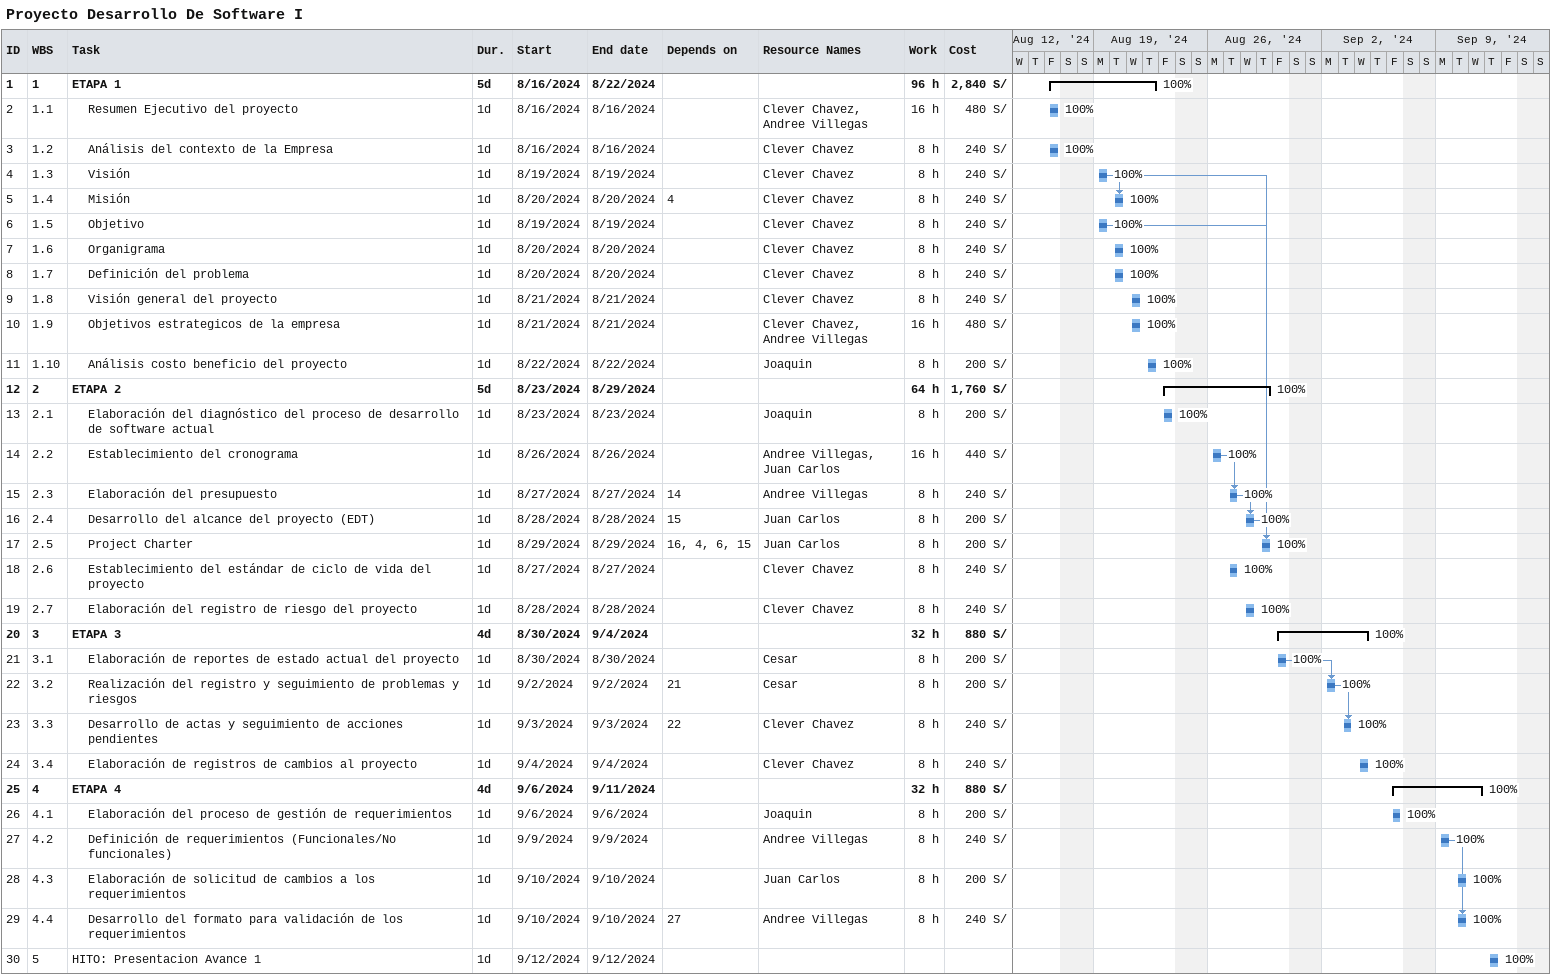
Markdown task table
Proyecto Desarrollo De Software I

| ID | WBS | Task | Duration | Start | Finish | Predecessors | Resources | % complete | Work (h) | Cost (S/) |
|---|---|---|---|---|---|---|---|---|---|---|
| 1 | 1 | **ETAPA 1** | 5d | 2024-08-16 | 2024-08-22 |  |  | 100 | 96 | 2840 |
| 2 | 1.1 | Resumen Ejecutivo del proyecto | 1d | 2024-08-16 | 2024-08-16 |  | Clever Chavez, Andree Villegas | 100 | 16 | 480 |
| 3 | 1.2 | Análisis del contexto de la Empresa | 1d | 2024-08-16 | 2024-08-16 |  | Clever Chavez | 100 | 8 | 240 |
| 4 | 1.3 | Visión | 1d | 2024-08-19 | 2024-08-19 |  | Clever Chavez | 100 | 8 | 240 |
| 5 | 1.4 | Misión | 1d | 2024-08-20 | 2024-08-20 | 4 | Clever Chavez | 100 | 8 | 240 |
| 6 | 1.5 | Objetivo | 1d | 2024-08-19 | 2024-08-19 |  | Clever Chavez | 100 | 8 | 240 |
| 7 | 1.6 | Organigrama | 1d | 2024-08-20 | 2024-08-20 |  | Clever Chavez | 100 | 8 | 240 |
| 8 | 1.7 | Definición del problema | 1d | 2024-08-20 | 2024-08-20 |  | Clever Chavez | 100 | 8 | 240 |
| 9 | 1.8 | Visión general del proyecto | 1d | 2024-08-21 | 2024-08-21 |  | Clever Chavez | 100 | 8 | 240 |
| 10 | 1.9 | Objetivos estrategicos de la empresa | 1d | 2024-08-21 | 2024-08-21 |  | Clever Chavez, Andree Villegas | 100 | 16 | 480 |
| 11 | 1.10 | Análisis costo beneficio del proyecto | 1d | 2024-08-22 | 2024-08-22 |  | Joaquin | 100 | 8 | 200 |
| 12 | 2 | **ETAPA 2** | 5d | 2024-08-23 | 2024-08-29 |  |  | 100 | 64 | 1760 |
| 13 | 2.1 | Elaboración del diagnóstico del proceso de desarrollo de software actual | 1d | 2024-08-23 | 2024-08-23 |  | Joaquin | 100 | 8 | 200 |
| 14 | 2.2 | Establecimiento del cronograma | 1d | 2024-08-26 | 2024-08-26 |  | Andree Villegas, Juan Carlos | 100 | 16 | 440 |
| 15 | 2.3 | Elaboración del presupuesto | 1d | 2024-08-27 | 2024-08-27 | 14 | Andree Villegas | 100 | 8 | 240 |
| 16 | 2.4 | Desarrollo del alcance del proyecto (EDT) | 1d | 2024-08-28 | 2024-08-28 | 15 | Juan Carlos | 100 | 8 | 200 |
| 17 | 2.5 | Project Charter | 1d | 2024-08-29 | 2024-08-29 | 16, 4, 6, 15 | Juan Carlos | 100 | 8 | 200 |
| 18 | 2.6 | Establecimiento del estándar de ciclo de vida del proyecto | 1d | 2024-08-27 | 2024-08-27 |  | Clever Chavez | 100 | 8 | 240 |
| 19 | 2.7 | Elaboración del registro de riesgo del proyecto | 1d | 2024-08-28 | 2024-08-28 |  | Clever Chavez | 100 | 8 | 240 |
| 20 | 3 | **ETAPA 3** | 4d | 2024-08-30 | 2024-09-04 |  |  | 100 | 32 | 880 |
| 21 | 3.1 | Elaboración de reportes de estado actual del proyecto | 1d | 2024-08-30 | 2024-08-30 |  | Cesar | 100 | 8 | 200 |
| 22 | 3.2 | Realización del registro y seguimiento de problemas y riesgos | 1d | 2024-09-02 | 2024-09-02 | 21 | Cesar | 100 | 8 | 200 |
| 23 | 3.3 | Desarrollo de actas y seguimiento de acciones pendientes | 1d | 2024-09-03 | 2024-09-03 | 22 | Clever Chavez | 100 | 8 | 240 |
| 24 | 3.4 | Elaboración de registros de cambios al proyecto | 1d | 2024-09-04 | 2024-09-04 |  | Clever Chavez | 100 | 8 | 240 |
| 25 | 4 | **ETAPA 4** | 4d | 2024-09-06 | 2024-09-11 |  |  | 100 | 32 | 880 |
| 26 | 4.1 | Elaboración del proceso de gestión de requerimientos | 1d | 2024-09-06 | 2024-09-06 |  | Joaquin | 100 | 8 | 200 |
| 27 | 4.2 | Definición de requerimientos (Funcionales/No funcionales) | 1d | 2024-09-09 | 2024-09-09 |  | Andree Villegas | 100 | 8 | 240 |
| 28 | 4.3 | Elaboración de solicitud de cambios a los requerimientos | 1d | 2024-09-10 | 2024-09-10 |  | Juan Carlos | 100 | 8 | 200 |
| 29 | 4.4 | Desarrollo del formato para validación de los requerimientos | 1d | 2024-09-10 | 2024-09-10 | 27 | Andree Villegas | 100 | 8 | 240 |
| 30 | 5 | HITO: Presentacion Avance 1 | 1d | 2024-09-12 | 2024-09-12 |  |  | 100 |  |  |
